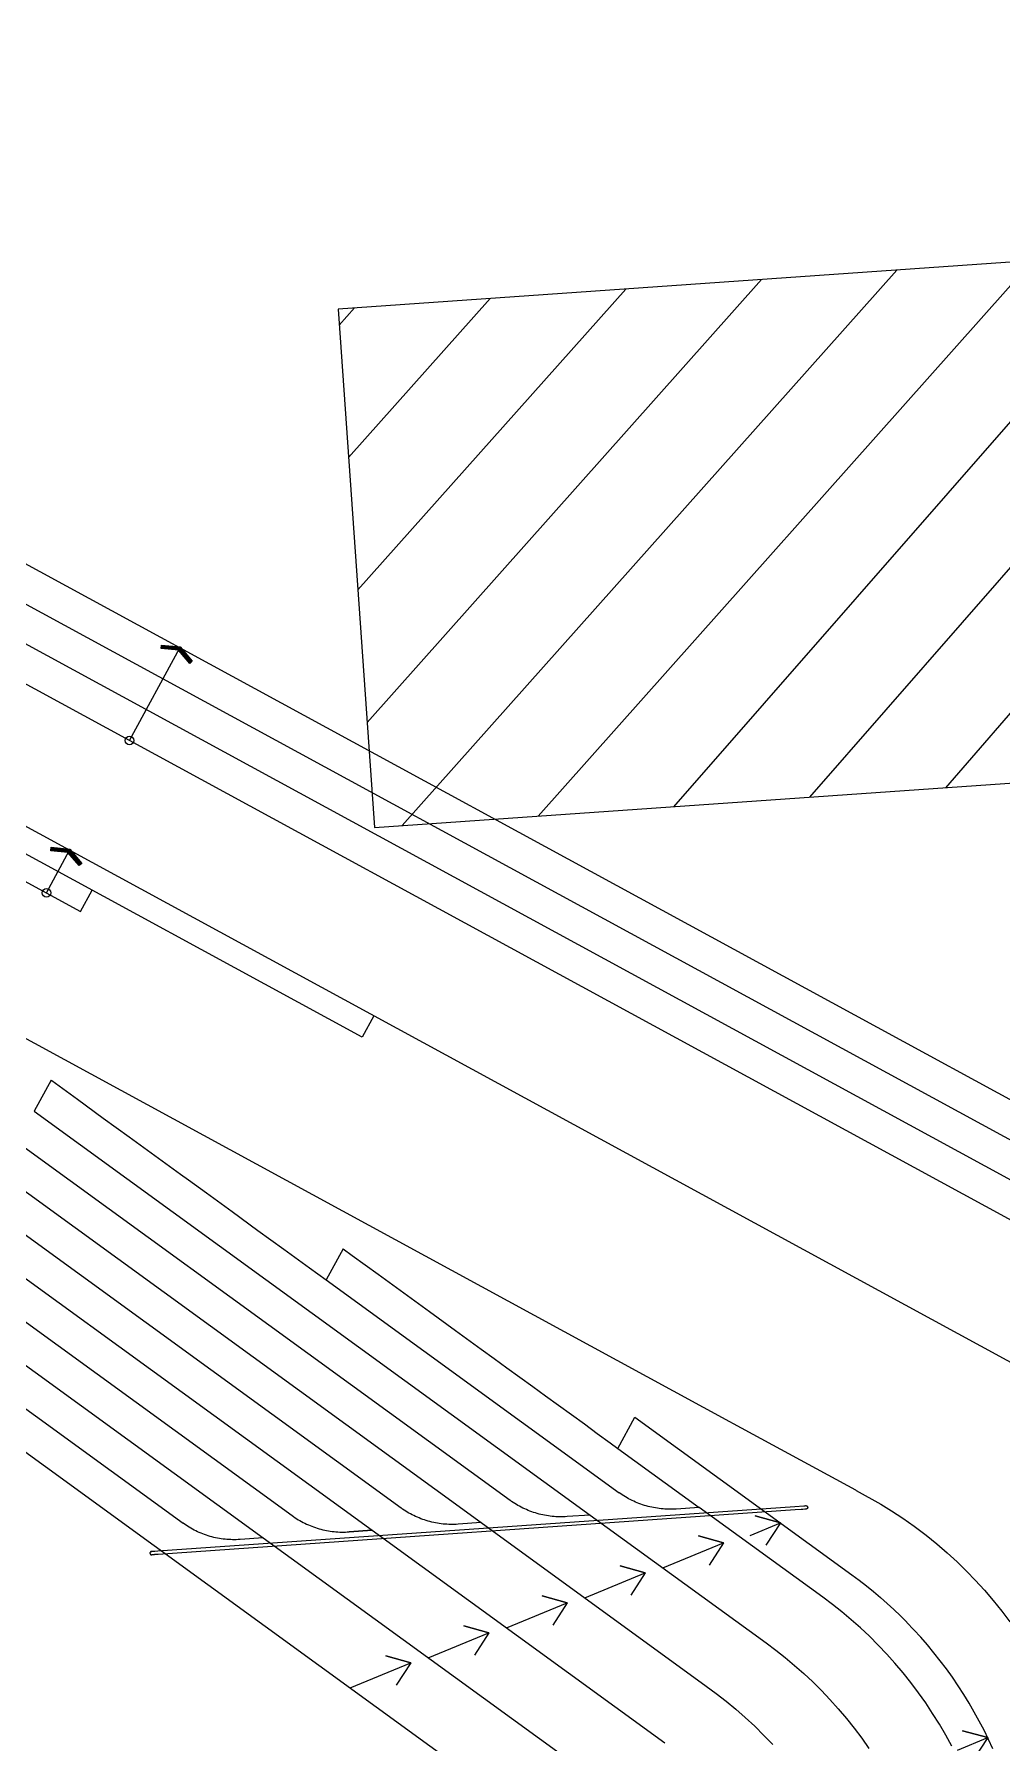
# Model space of a CAD drawing. Header units: millimetres. Extents: x 306 to 836129804, y -168137 to 818603917.
# Drawn here: x 834599305 to 834610471, y 817963741 to 817983465 of the extents above; entities that cross this region are included whole.
import ezdxf

# ---------------------------------------------------------------- set-up
doc = ezdxf.new("R2010")
doc.units = ezdxf.units.MM
doc.header["$LTSCALE"] = 3
doc.linetypes.add('ACAD_ISO03W100', pattern=[30, 12, -18])
doc.layers.add('05SYMB', color=251, linetype='Continuous', lineweight=5)
doc.layers.add('Eva-New', color=1, linetype='ACAD_ISO03W100', lineweight=18)
doc.layers.add('_base', color=251, linetype='Continuous')

# ---------------------------------------------------------------- blocks, each defined once
blk = doc.blocks.new('*U2909')
at = {"layer": '05SYMB', "linetype": 'ByBlock', "lineweight": -2, "transparency": 16777216}
blk.add_lwpolyline([(-0.9004601104014333, -0.5909074289394552), (-1.010188865249677, -0.4236961842235149), (-0.176613252734619, 0.1233197427766416), (0.04975810322445206, 1.094314457166452), (0.2445349565393454, 1.048905455715767), (8.881784197001252e-16, 0)], close=True, dxfattribs=at)
for points in [[(0.2445349565393454, 1.048905455715767), (0.04975810322445206, 1.094314457166452), (8.881784197001252e-16, 0), (-0.176613252734619, 0.1233197427766416)], [(8.881784197001252e-16, 0), (-0.176613252734619, 0.1233197427766416), (-0.9004601104014333, -0.5909074289394552), (-1.010188865249677, -0.4236961842235149)]]:
    blk.add_solid(points, dxfattribs=at)
blk = doc.blocks.new('3A35X-MAGP-P-LD-00-0')
at = {"layer": '_base'}
for p, q in [((834600404.3690319, 817975312.5025668), (834600985.7392657, 817976380.6313375)), ((834599446.1026022, 817973551.9139233), (834599714.0108476, 817974044.1319672))]:
    blk.add_line(p, q, dxfattribs=at)
for points in [[(834594837.8303511, 817974249.3501698), (834607329.9689547, 817967450.0323187), (834607370.0038319, 817967428.241543), (834608781.6868669, 817966659.9245648), (834608791.5300528, 817966654.5705802), (834609075.5835372, 817966495.3861935), (834609199.2505465, 817966419.7774049), (834609329.2017608, 817966334.2595519), (834609457.6709826, 817966243.6260308), (834609599.3179564, 817966136.6057835), (834609721.6515766, 817966037.7086706), (834609840.565276, 817965935.224913), (834609956.1839613, 817965829.0298836), (834610068.490919, 817965719.1498469), (834610163.9215698, 817965620.1154563), (834610269.5761511, 817965503.8043609), (834610371.5336859, 817965384.2213004), (834610469.6784432, 817965261.5025821), (834610563.8965364, 817965135.785886)], [(834596058.0033535, 817979062.7420899), (834612642.9438765, 817970035.7492763)], [(834595864.2133495, 817978706.6993022), (834611588.092091, 817970148.372749)], [(834603224.5126671, 817972133.4057847), (834603090.6551312, 817971887.4745744), (834594187.0149418, 817976733.6245852)], [(834595670.4233456, 817978350.6565144), (834611144.2574111, 817969928.4255505)], [(834595476.6333416, 817977994.6137267), (834610846.9071833, 817969628.7486248)], [(834593479.8470116, 817976798.8403229), (834593484.8835914, 817976795.9093161), (834593711.9559938, 817976671.9206507), (834593721.8512369, 817976666.6080148), (834593812.3557347, 817976618.0543579), (834593822.5680692, 817976612.569004), (834594137.9507314, 817976441.3695776), (834594158.0183258, 817976430.4059609), (834594237.9856539, 817976386.709528), (834594257.90405, 817976375.8291836), (834594417.0489289, 817976289.0615401), (834594436.9906754, 817976278.206388), (834594636.9200816, 817976169.4718064), (834594677.0345101, 817976147.6582836), (834594837.4108452, 817976060.4060607), (834594877.485574, 817976038.5952824), (834595277.8613806, 817975820.6369816), (834595598.1719984, 817975646.2953639), (834599839.0678283, 817973338.0277697)], [(834610835.679323, 817967990.7253978), (834594668.2579044, 817976790.4778616)], [(834592624.0358728, 817973881.8616261), (834596665.1658093, 817970945.6912715), (834603204.4188062, 817966194.4555794)], [(834592385.7618775, 817973553.9187416), (834596426.8918139, 817970617.748387), (834602280.869114, 817966364.4145731)], [(834597379.9877951, 817971929.5199251), (834604797.2220342, 817966540.367973)], [(834597141.7137977, 817971601.5770377), (834604462.5952116, 817966282.4322755)], [(834596903.4398046, 817971273.6341561), (834603539.0455402, 817966452.3912977)], [(834599500.6349286, 817971390.8499022), (834599305.2352394, 817971031.7557653)], [(834599500.6313703, 817971390.8518342), (834599507.3686113, 817971385.9567455)], [(834599507.3686113, 817971385.9567455), (834599804.9054146, 817971169.7726086)], [(834599804.9054146, 817971169.7726086), (834600102.4418634, 817970953.5878204)], [(834596665.1658093, 817970945.6912715), (834603204.4188063, 817966194.4555794)], [(834599305.2352394, 817971031.7557653), (834605720.7717263, 817966370.4089792)], [(834600102.4418634, 817970953.5878204), (834600399.9798844, 817970737.4059209)], [(834600399.9798844, 817970737.4059209), (834600697.5187559, 817970521.2255838)], [(834600697.5187559, 817970521.2255838), (834600995.0573082, 817970305.0446603)], [(834596188.6178187, 817970289.8055027), (834601946.2423463, 817966106.4788795)], [(834600995.0573082, 817970305.0446603), (834601087.0857942, 817970238.1795411), (834601292.5950619, 817970088.8622696)], [(834601292.5950619, 817970088.8622696), (834601590.1327139, 817969872.6796921)], [(834595950.3438234, 817969961.8626181), (834601022.6926544, 817966276.4378731)], [(834601590.1327139, 817969872.6796921), (834601887.6705056, 817969656.4973713)], [(834595712.0698282, 817969633.9197336), (834600688.0658864, 817966018.5021796)], [(834601887.6705056, 817969656.4973713), (834602185.2084556, 817969440.3153414)], [(834602185.2084556, 817969440.3153414), (834602482.7464862, 817969224.1334594)], [(834602868.9380684, 817969444.6024193), (834602673.5383761, 817969085.5082769)], [(834602868.9318546, 817969444.6057482), (834602975.7196321, 817969367.0168641)], [(834602975.7196321, 817969367.0168641), (834603273.2574834, 817969150.8346527)], [(834602482.7464862, 817969224.1334594), (834602673.5464896, 817969085.5042468)], [(834603273.2574834, 817969150.8346527), (834603570.7953572, 817968934.6524826)], [(834602673.5383761, 817969085.5082769), (834606055.3984897, 817966628.3446666)], [(834603570.7953572, 817968934.6524826), (834603868.3331923, 817968718.4702419)], [(834603868.3331923, 817968718.4702419), (834604165.8709397, 817968502.2878397)], [(834604165.8709397, 817968502.2878397), (834604463.4086001, 817968286.1052777)], [(834604463.4086001, 817968286.1052777), (834604612.1778451, 817968178.0136168)], [(834604612.1778451, 817968178.0136168), (834604760.9470288, 817968069.921983)], [(834604760.9470288, 817968069.921983), (834604909.7161628, 817967961.8304129)], [(834604909.7161628, 817967961.8304129), (834605058.4852587, 817967853.7389426)], [(834605058.4852587, 817967853.7389426), (834605207.254328, 817967745.6476089)], [(834605207.254328, 817967745.6476089), (834605356.0233858, 817967637.5564542)], [(834605356.0233858, 817967637.5564542), (834605504.7924489, 817967529.4655247)], [(834605504.7924489, 817967529.4655247), (834605653.5615189, 817967421.374839)], [(834605653.5615189, 817967421.374839), (834605802.3305901, 817967313.2844015)], [(834606041.8556415, 817967139.2542933), (834606237.2285658, 817967498.3615544)], [(834606237.2411994, 817967498.3549205), (834608740.7071332, 817965679.4075861)], [(834605802.3305901, 817967313.2844015), (834605951.0996495, 817967205.1942033)], [(834605951.0996495, 817967205.1942033), (834606041.8556415, 817967139.2542933)], [(834606041.8415173, 817967139.2607967), (834606978.9481863, 817966458.3856791)], [(834605454.7763525, 817966351.8095253), (834605433.397873, 817966350.5445366), (834605411.9211473, 817966349.7356012), (834605390.3604938, 817966349.3880186), (834605368.730543, 817966349.5064983), (834605347.0462073, 817966350.0951395), (834605325.3226486, 817966351.1574111), (834605303.5752462, 817966352.6961349), (834605281.8195623, 817966354.7134719), (834605260.0713062, 817966357.2109076), (834605238.346298, 817966360.1892425), (834605216.6604311, 817966363.6485833), (834605195.0296353, 817966367.588339), (834605173.4698361, 817966372.0072145), (834605151.9969189, 817966376.9032135), (834605130.6266878, 817966382.273637), (834605109.3748283, 817966388.1150904), (834605088.2568687, 817966394.4234886), (834605067.288142, 817966401.1940669), (834605046.4837493, 817966408.4213918), (834605025.8585234, 817966416.0993766), (834605005.4269933, 817966424.2212967), (834604985.203351, 817966432.77981), (834604965.2014186, 817966441.7669766), (834604945.4346176, 817966451.174283), (834604925.9159404, 817966460.9926671), (834604906.6579213, 817966471.212544), (834604887.6726124, 817966481.8238338), (834604868.971561, 817966492.8159943), (834604850.5657862, 817966504.1780479), (834604832.4657621, 817966515.8986162), (834604814.6814001, 817966527.9659519), (834604797.2220342, 817966540.367973)], [(834606712.9528124, 817966439.7862251), (834606691.5743327, 817966438.5212363), (834606670.0976069, 817966437.7123009), (834606648.5369532, 817966437.3647182), (834606626.9070026, 817966437.4831979), (834606605.2226667, 817966438.071839), (834606583.499108, 817966439.1341103), (834606561.7517055, 817966440.6728343), (834606539.9960216, 817966442.6901712), (834606518.2477653, 817966445.1876067), (834606496.522757, 817966448.1659415), (834606474.8368902, 817966451.6252823), (834606453.2060941, 817966455.5650376), (834606431.6462952, 817966459.9839133), (834606410.1733779, 817966464.879912), (834606388.8031465, 817966470.2503352), (834606367.5512868, 817966476.0917884), (834606346.433327, 817966482.4001865), (834606325.4646004, 817966489.1707647), (834606304.6602076, 817966496.3980894), (834606284.0349814, 817966504.0760738), (834606263.6034513, 817966512.1979936), (834606243.3798089, 817966520.7565066), (834606223.3778762, 817966529.7436728), (834606203.6110753, 817966539.1509793), (834606184.0923978, 817966548.9693631), (834606164.8343782, 817966559.1892393), (834606145.8490694, 817966569.8005291), (834606127.1480174, 817966580.7926891), (834606108.7422425, 817966592.1547424), (834606090.6422181, 817966603.8753104), (834606072.8578556, 817966615.9426458), (834606055.3984897, 817966628.3446666)], [(834600733.7959688, 817965956.0847899), (834608084.0836722, 817966470.0461265)], [(834608086.8739841, 817966430.1435684), (834600736.5862788, 817965916.1822311)], [(834602280.869114, 817966364.4145731), (834602298.3284798, 817966352.012552), (834602316.112842, 817966339.9452162), (834602334.2128661, 817966328.2246479), (834602352.6186408, 817966316.8625941), (834602371.3196924, 817966305.8704339), (834602390.3050011, 817966295.2591436), (834602409.5630203, 817966285.0392671), (834602429.0816975, 817966275.220883), (834602448.8484982, 817966265.8135763), (834602468.8504306, 817966256.8264098), (834602489.074073, 817966248.2678967), (834602509.5056031, 817966240.1459765), (834602530.1308293, 817966232.467992), (834602550.9352219, 817966225.240667), (834602571.9039483, 817966218.4700886), (834602593.0219082, 817966212.1616904), (834602614.2737676, 817966206.3202372), (834602635.6439989, 817966200.9498136), (834602657.1169161, 817966196.0538148), (834602678.6767149, 817966191.634939), (834602700.3075109, 817966187.6951834), (834602721.9933776, 817966184.2358423), (834602743.7183858, 817966181.2575074), (834602765.466642, 817966178.7600719), (834602787.2223259, 817966176.742735), (834602808.9697284, 817966175.2040108), (834602830.6932871, 817966174.1417396), (834602852.3776228, 817966173.5530984), (834602874.0075736, 817966173.4346187), (834602895.568227, 817966173.7822013), (834602917.0449529, 817966174.5911367), (834602938.4234324, 817966175.8561254)], [(834604196.5998378, 817966263.8328215), (834604175.221359, 817966262.5678338), (834604153.7446338, 817966261.7588992), (834604132.1839807, 817966261.4113173), (834604110.5540308, 817966261.5297979), (834604088.8696955, 817966262.1184399), (834604067.1461375, 817966263.180712), (834604045.3987359, 817966264.719437), (834604023.6430526, 817966266.7367748), (834604001.8947971, 817966269.2342114), (834603980.1697896, 817966272.2125472), (834603958.4839234, 817966275.6718892), (834603936.8531281, 817966279.6116457), (834603915.2933298, 817966284.0305225), (834603893.8204132, 817966288.9265224), (834603872.4501826, 817966294.2969466), (834603851.1983238, 817966300.1384009), (834603830.0803647, 817966306.4467999), (834603809.1116389, 817966313.2173793), (834603788.3072469, 817966320.4447051), (834603767.6820215, 817966328.1226906), (834603747.250492, 817966336.2446116), (834603727.0268505, 817966344.8031257), (834603707.0249186, 817966353.7902932), (834603687.2581186, 817966363.1976008), (834603667.739442, 817966373.0159858), (834603648.4814235, 817966383.2358633), (834603629.4961154, 817966393.8471544), (834603610.7950646, 817966404.8393155), (834603592.3892903, 817966416.2013699), (834603574.289267, 817966427.9219391), (834603556.5049053, 817966439.9892758), (834603539.0455402, 817966452.3912977)], [(834605720.7717263, 817966370.4089792), (834605454.7763525, 817966351.8095253)], [(834605720.7717263, 817966370.4089792), (834607751.0753342, 817964895.2479826)], [(834606978.9481863, 817966458.3856791), (834606712.9528124, 817966439.7862251)], [(834608405.4443341, 817965421.9340515), (834606978.9481863, 817966458.3856791)], [(834607565.3422375, 817966135.3174536), (834607915.336734, 817966279.0983057), (834607626.3943102, 817966359.6494123), (834607915.336734, 817966279.0983057), (834607749.4074352, 817966022.3017212)], [(834608084.0836722, 817966470.0461265), (834608186.5752052, 817966477.2127422), (834608193.3680772, 817966477.6877266), (834608199.0795848, 817966478.0870979), (834608203.5833939, 817966478.4020225), (834608208.7078068, 817966478.7603416), (834608209.1739293, 817966478.7929348), (834608209.329799, 817966478.8038337)], [(834608212.1183469, 817966438.9011524), (834608212.1153108, 817966438.90094), (834608212.1023476, 817966438.9000336), (834608212.0807378, 817966438.8985221), (834608211.9640758, 817966438.890365), (834608211.4979529, 817966438.8577718), (834608209.5914098, 817966438.7244589), (834608206.3735404, 817966438.4994526), (834608201.8697313, 817966438.1845281), (834608196.1582236, 817966437.785157), (834608173.2262533, 817966436.1816626), (834608164.0368124, 817966435.5391), (834608154.002258, 817966434.837444), (834608086.8739841, 817966430.1435684)], [(834608209.329799, 817966478.8038337), (834608209.7729809, 817966478.8298765), (834608210.2206198, 817966478.8461765), (834608210.6724416, 817966478.8524585), (834608211.1281544, 817966478.8484534), (834608211.587449, 817966478.8339022), (834608212.0499998, 817966478.8085573), (834608212.5154649, 817966478.7721802), (834608212.9834845, 817966478.7245467), (834608213.4536854, 817966478.6654465), (834608213.9256771, 817966478.5946834), (834608214.399056, 817966478.5120788), (834608214.8734038, 817966478.4174696), (834608215.3482903, 817966478.3107125), (834608215.8232719, 817966478.191684), (834608216.2978959, 817966478.0602803), (834608216.7716975, 817966477.9164186), (834608217.2442052, 817966477.7600396), (834608217.7149396, 817966477.5911076), (834608218.1834155, 817966477.4096084), (834608218.6491425, 817966477.2155547), (834608219.1116285, 817966477.0089822), (834608219.5703787, 817966476.7899534), (834608220.0249001, 817966476.5585554), (834608220.4746993, 817966476.3149016), (834608220.9192894, 817966476.0591311), (834608221.3581859, 817966475.7914093), (834608221.7909125, 817966475.5119255), (834608222.2170019, 817966475.2208958), (834608222.6359962, 817966474.9185592), (834608223.0474494, 817966474.6051806), (834608223.4509284, 817966474.2810467), (834608223.8460166, 817966473.9464679), (834608224.2323118, 817966473.6017747), (834608224.609431, 817966473.2473179), (834608224.9770092, 817966472.8834695), (834608225.3347017, 817966472.5106164), (834608225.6821853, 817966472.129164), (834608226.019158, 817966471.739532), (834608226.3453422, 817966471.3421544), (834608226.6604828, 817966470.9374752), (834608226.9643499, 817966470.5259519), (834608227.2567363, 817966470.1080474), (834608227.5374638, 817966469.6842334), (834608227.8063748, 817966469.2549878), (834608228.0633409, 817966468.8207903), (834608228.3082557, 817966468.3821243), (834608228.5410409, 817966467.939473), (834608228.7616411, 817966467.4933189), (834608228.9700258, 817966467.0441419), (834608229.1661882, 817966466.5924178), (834608229.3501458, 817966466.1386169), (834608229.5219381, 817966465.6832033), (834608229.6816257, 817966465.2266327), (834608229.8292911, 817966464.7693514), (834608229.9650364, 817966464.311796), (834608230.0889832, 817966463.8543919), (834608230.2012717, 817966463.3975517), (834608230.3020575, 817966462.9416755), (834608230.3915132, 817966462.48715), (834608230.4698268, 817966462.0343473), (834608230.5371987, 817966461.5836244), (834608230.5938419, 817966461.1353229), (834608230.639983, 817966460.6897702), (834608230.6758558, 817966460.2472758)], [(834608230.6758558, 817966460.2472758), (834608230.7018986, 817966459.8040941), (834608230.7181988, 817966459.3564546), (834608230.7244803, 817966458.9046329), (834608230.7204753, 817966458.44892), (834608230.7059246, 817966457.9896253), (834608230.6805798, 817966457.5270743), (834608230.6442026, 817966457.0616096), (834608230.5965692, 817966456.59359), (834608230.5374688, 817966456.1233895), (834608230.4667056, 817966455.6513976), (834608230.384101, 817966455.1780188), (834608230.2894913, 817966454.7036707), (834608230.1827344, 817966454.2287842), (834608230.0637058, 817966453.7538027), (834608229.9323024, 817966453.279179), (834608229.7884411, 817966452.8053772), (834608229.6320621, 817966452.3328694), (834608229.46313, 817966451.8621348), (834608229.2816309, 817966451.3936597), (834608229.0875771, 817966450.9279324), (834608228.8810045, 817966450.4654465), (834608228.6619753, 817966450.006696), (834608228.4305776, 817966449.552175), (834608228.1869235, 817966449.1023749), (834608227.9311532, 817966448.6577857), (834608227.6634312, 817966448.218889), (834608227.3839475, 817966447.7861619), (834608227.0929176, 817966447.3600729), (834608226.7905813, 817966446.941079), (834608226.4772027, 817966446.5296259), (834608226.153069, 817966446.1261461), (834608225.8184903, 817966445.7310582), (834608225.4737965, 817966445.3447627), (834608225.1193405, 817966444.9676436), (834608224.7554914, 817966444.6000657), (834608224.3826382, 817966444.2423731), (834608224.0011861, 817966443.8948898), (834608223.6115541, 817966443.5579164), (834608223.2141765, 817966443.2317325), (834608222.8094972, 817966442.9165919), (834608222.3979739, 817966442.6127254), (834608221.9800694, 817966442.3203377), (834608221.5562556, 817966442.0396111), (834608221.1270096, 817966441.7706997), (834608220.6928123, 817966441.5137343), (834608220.2541466, 817966441.2688191), (834608219.8114948, 817966441.036034), (834608219.365341, 817966440.8154336), (834608218.9161639, 817966440.607049), (834608218.4644395, 817966440.4108863), (834608218.010639, 817966440.2269284), (834608217.5552251, 817966440.0551367), (834608217.0986549, 817966439.895449), (834608216.6413736, 817966439.747784), (834608216.1838177, 817966439.6120381), (834608215.7264138, 817966439.4880912), (834608215.2695735, 817966439.3758028), (834608214.8136977, 817966439.275017), (834608214.3591721, 817966439.1855612), (834608213.9063691, 817966439.107248), (834608213.4556466, 817966439.0398762), (834608213.0073454, 817966438.9832325), (834608212.5617923, 817966438.9370918), (834608212.1192976, 817966438.9012188)], [(834601680.2469727, 817966087.8794255), (834601658.8684932, 817966086.6144369), (834601637.3917673, 817966085.8055015), (834601615.8311135, 817966085.4579185), (834601594.201163, 817966085.5763986), (834601572.5168272, 817966086.1650397), (834601550.7932684, 817966087.2273109), (834601529.045866, 817966088.766035), (834601507.2901824, 817966090.7833722), (834601485.5419261, 817966093.2808077), (834601463.8169181, 817966096.2591426), (834601442.1310514, 817966099.7184837), (834601420.5002555, 817966103.6582395), (834601398.9404564, 817966108.0771149), (834601377.4675391, 817966112.9731137), (834601356.0973079, 817966118.3435372), (834601334.8454485, 817966124.1849906), (834601313.7274888, 817966130.4933888), (834601292.7587621, 817966137.263967), (834601271.9543694, 817966144.4912921), (834601251.3291436, 817966152.169277), (834601230.8976134, 817966160.291197), (834601210.673971, 817966168.8497101), (834601190.6720386, 817966177.8368765), (834601170.9052379, 817966187.2441833), (834601151.3865604, 817966197.0625672), (834601132.1285414, 817966207.2824438), (834601113.1432326, 817966217.893734), (834601094.4421811, 817966228.8858944), (834601076.0364062, 817966240.2479477), (834601057.9363823, 817966251.9685161), (834601040.1520201, 817966264.035852), (834601022.6926544, 817966276.4378731)], [(834602938.4234324, 817966175.8561254), (834603204.4188062, 817966194.4555794)], [(834603204.4188062, 817966194.4555794), (834602938.4234324, 817966175.8561254)], [(834603204.4188063, 817966194.4555794), (834606581.444873, 817963740.8042543)], [(834604462.5952109, 817966282.4322754), (834604196.5998378, 817966263.8328215)], [(834604462.5952116, 817966282.4322755), (834607057.9944097, 817964396.6888424)], [(834600659.5285972, 817965950.8917245), (834600659.0861042, 817965950.8558371), (834600658.6405523, 817965950.809682), (834600658.1922535, 817965950.7530237), (834600657.7415324, 817965950.6856374), (834600657.288732, 817965950.6073091), (834600656.8342096, 817965950.5178384), (834600656.378337, 817965950.4170375), (834600655.9215004, 817965950.304735), (834600655.4641005, 817965950.1807727), (834600655.0065498, 817965950.0450125), (834600654.5492734, 817965949.8973325), (834600654.0927074, 817965949.7376302), (834600653.6372992, 817965949.5658233), (834600653.1835045, 817965949.3818508), (834600652.731787, 817965949.1856732), (834600652.2826169, 817965948.9772743), (834600651.8364695, 817965948.7566594), (834600651.3938258, 817965948.5238605), (834600650.955168, 817965948.278931), (834600650.5209787, 817965948.0219512), (834600650.0917416, 817965947.7530258), (834600649.6679372, 817965947.472285), (834600649.2500421, 817965947.1798848), (834600648.8385279, 817965946.8760042), (834600648.4338595, 817965946.5608503), (834600648.0364925, 817965946.2346534), (834600647.6468713, 817965945.8976679), (834600647.2654303, 817965945.5501723), (834600646.8925892, 817965945.1924679), (834600646.5287519, 817965944.8248776), (834600646.1743077, 817965944.4477469), (834600645.8296268, 817965944.0614406), (834600645.4950606, 817965943.6663414), (834600645.17094, 817965943.2628518), (834600644.857575, 817965942.8513885), (834600644.5552524, 817965942.4323845), (834600644.264236, 817965942.006286), (834600643.9847662, 817965941.5735497), (834600643.7170581, 817965941.1346444), (834600643.4613023, 817965940.6900462), (834600643.217664, 817965940.2402393), (834600642.9862803, 817965939.7857105), (834600642.7672666, 817965939.326953), (834600642.5607089, 817965938.8644606), (834600642.36667, 817965938.3987269), (834600642.1851864, 817965937.9302455), (834600642.016269, 817965937.4595056), (834600641.8599061, 817965936.986993), (834600641.7160599, 817965936.5131866), (834600641.5846711, 817965936.0385585), (834600641.4656577, 817965935.5635728), (834600641.3589168, 817965935.0886828), (834600641.2643229, 817965934.614332), (834600641.181733, 817965934.1409504), (834600641.1109852, 817965933.6689562), (834600641.0519001, 817965933.1987536), (834600641.0042818, 817965932.7307322), (834600640.9679201, 817965932.2652662), (834600640.9425898, 817965931.8027146), (834600640.928054, 817965931.343419), (834600640.924064, 817965930.8877063), (834600640.9303602, 817965930.4358848), (834600640.9466754, 817965929.9882463), (834600640.9727321, 817965929.5450654)], [(834600659.5285972, 817965950.8917245), (834600659.5312604, 817965950.8919107), (834600659.5372005, 817965950.8923258), (834600659.547524, 817965950.8930477), (834600659.6032909, 817965950.896947), (834600659.8262663, 817965950.9125386), (834600660.7445859, 817965950.9767509), (834600662.3162632, 817965951.0866488), (834600664.5626675, 817965951.2437261), (834600667.4922642, 817965951.448575), (834600671.0990871, 817965951.7007778), (834600675.362626, 817965951.9989015), (834600680.2472414, 817965952.3404524), (834600685.7031494, 817965952.7219512), (834600691.6684849, 817965953.139071), (834600698.071232, 817965953.5867759), (834600733.7959688, 817965956.0847899)], [(834600688.0658864, 817966018.5021796), (834605152.2404784, 817962774.9595813)], [(834601946.2423463, 817966106.4788795), (834601680.2469727, 817966087.8794255)], [(834601946.2423463, 817966106.4788795), (834606104.8975425, 817963084.9180057)], [(834606559.8447498, 817965760.762327), (834607259.833743, 817966048.324031), (834606970.8913192, 817966128.8751376), (834607259.833743, 817966048.324031), (834607093.9044441, 817965791.5274465)], [(834600640.9727321, 817965929.5450654), (834600641.0086195, 817965929.102572), (834600641.0547743, 817965928.6570204), (834600641.1114328, 817965928.2087212), (834600641.1788188, 817965927.7580003), (834600641.2571471, 817965927.3052002), (834600641.3466178, 817965926.8506774), (834600641.4474185, 817965926.3948047), (834600641.5597217, 817965925.9379684), (834600641.6836836, 817965925.4805684), (834600641.819444, 817965925.0230173), (834600641.9671243, 817965924.5657411), (834600642.1268265, 817965924.1091757), (834600642.2986333, 817965923.6537673), (834600642.4826053, 817965923.1999723), (834600642.6787833, 817965922.7482548), (834600642.8871825, 817965922.2990845), (834600643.1077968, 817965921.8529373), (834600643.3405964, 817965921.4102937), (834600643.5855258, 817965920.9716359), (834600643.8425055, 817965920.5374465), (834600644.111431, 817965920.1082098), (834600644.3921713, 817965919.6844052), (834600644.6845721, 817965919.2665105), (834600644.988452, 817965918.8549957), (834600645.3036058, 817965918.4503278), (834600645.6298031, 817965918.05296), (834600645.9667888, 817965917.6633394), (834600646.3142844, 817965917.2818985), (834600646.6719887, 817965916.9090568), (834600647.0395789, 817965916.5452198), (834600647.4167097, 817965916.1907759), (834600647.803016, 817965915.846095), (834600648.1981149, 817965915.5115288), (834600648.6016047, 817965915.1874083), (834600649.0130684, 817965914.8740431), (834600649.4320722, 817965914.5717202), (834600649.8581709, 817965914.2807038), (834600650.2909064, 817965914.0012344), (834600650.7298117, 817965913.7335261), (834600651.17441, 817965913.4777704), (834600651.6242179, 817965913.2341317), (834600652.0787463, 817965913.002748), (834600652.5375038, 817965912.7837344), (834600652.9999961, 817965912.5771769), (834600653.4657298, 817965912.3831382), (834600653.9342111, 817965912.2016544), (834600654.404951, 817965912.0327373), (834600654.8774639, 817965911.8763738), (834600655.3512706, 817965911.7325277), (834600655.825898, 817965911.6011388), (834600656.3008841, 817965911.4821258), (834600656.7757736, 817965911.3753846), (834600657.2501249, 817965911.2807909), (834600657.7235063, 817965911.1982012), (834600658.1955004, 817965911.1274532), (834600658.6657032, 817965911.0683681), (834600659.1337242, 817965911.02075), (834600659.5991902, 817965910.9843879), (834600660.0617418, 817965910.9590578), (834600660.5210373, 817965910.944522), (834600660.9767501, 817965910.9405316), (834600661.4285716, 817965910.9468282), (834600661.8762105, 817965910.9631431), (834600662.3193911, 817965910.9892)], [(834600736.5862788, 817965916.1822311), (834600714.6591426, 817965914.649), (834600707.6227111, 817965914.1569852), (834600700.8613764, 817965913.684206), (834600694.4586295, 817965913.2365006), (834600688.4932933, 817965912.8193812), (834600683.0373853, 817965912.4378827), (834600678.1527699, 817965912.0963314), (834600673.8892307, 817965911.798208), (834600670.2824078, 817965911.5460045), (834600667.352811, 817965911.3411559), (834600665.1064056, 817965911.1840787), (834600663.5347275, 817965911.0741807), (834600662.616405, 817965911.0099682), (834600662.3934233, 817965910.9943762), (834600662.3376435, 817965910.9904758), (834600662.3273078, 817965910.9897536), (834600662.3214446, 817965910.9893435), (834600662.3193911, 817965910.9892)], [(834605657.3769506, 817965414.3377565), (834606357.3659437, 817965701.8994606), (834606068.4235197, 817965782.4505671), (834606357.3659437, 817965701.8994606), (834606191.4366448, 817965445.1028761)], [(834608740.7071332, 817965679.4075861), (834608824.9015936, 817965616.8747026), (834608907.7395097, 817965552.610635), (834608989.1946796, 817965486.6379362), (834609069.2409014, 817965418.9791589), (834609147.8519727, 817965349.6568558), (834609225.0016918, 817965278.6935796), (834609300.6638565, 817965206.1118828), (834609374.8122648, 817965131.9343185)], [(834604754.9092414, 817965067.9132206), (834605454.8982345, 817965355.4749248), (834605165.9558107, 817965436.0260314), (834605454.8982345, 817965355.4749248), (834605288.9689356, 817965098.6783403)], [(834609893.1405016, 817963701.626932), (834609823.3996629, 817963829.8444121), (834609749.978151, 817963955.918384), (834609672.9766994, 817964079.6920756), (834609592.5048219, 817964201.0151093), (834609508.6803025, 817964319.7441055), (834609421.6286348, 817964435.743237), (834609331.4824204, 817964548.8847303), (834609238.3807297, 817964659.0493102), (834609142.4684299, 817964766.1265829), (834609043.8954909, 817964870.0153581), (834608942.8162718, 817964970.6239071), (834608839.388796, 817965067.8701556), (834608733.7740234, 817965161.6818138), (834608626.1351213, 817965251.9964416), (834608516.6367455, 817965338.761451), (834608405.4443341, 817965421.9340515)], [(834603852.4414872, 817964721.4886675), (834604552.4304801, 817965009.0503715), (834604263.4880564, 817965089.6014782), (834604552.4304801, 817965009.0503715), (834604386.5011812, 817964752.253787)], [(834610367.8789375, 817963671.5444603), (834610318.1708028, 817963779.4953662), (834610265.8857995, 817963886.2842828), (834610211.0657519, 817963991.819438), (834610153.7568178, 817964096.0111183), (834610094.0093584, 817964198.7719228), (834610031.8777918, 817964300.0170077), (834609967.4204273, 817964399.6643177), (834609900.6992878, 817964497.6348077), (834609831.7799133, 817964593.8526477), (834609760.7311544, 817964688.2454147), (834609687.624952, 817964780.7442672), (834609612.5361067, 817964871.2841039), (834609535.5420384, 817964959.8037033), (834609456.7225407, 817965046.2458475), (834609376.1595256, 817965130.5574243)], [(834607751.0753342, 817964895.2479826), (834607862.267768, 817964812.0753541), (834607971.7661675, 817964725.3103156), (834608079.4050941, 817964634.9956577), (834608185.0198921, 817964541.1839678), (834608288.4473939, 817964443.9376866), (834608389.5266403, 817964343.3291042), (834608488.0996072, 817964239.4402944), (834608584.0119357, 817964132.362986), (834608677.1136559, 817964022.1983694), (834608767.2599006, 817963909.0568384), (834608854.3115994, 817963793.0576687), (834608938.1361507, 817963674.3286331)], [(834602949.9737327, 817964375.0641143), (834603649.9627258, 817964662.6258184), (834603361.020302, 817964743.1769251), (834603649.9627258, 817964662.6258184), (834603484.0334269, 817964405.8292339)], [(834607057.9944098, 817964396.6888425), (834607174.0445286, 817964311.2684749), (834607288.3570156, 817964221.9781651), (834607400.7470505, 817964128.8663745), (834607511.0306058, 817964031.9929931), (834607619.025297, 817963931.4293952), (834607724.551253, 817963827.2584223), (834607827.4319922, 817963719.5742838)], [(834609957.9438452, 817963656.613689), (834610307.9383417, 817963800.394541), (834610018.9959178, 817963880.9456476), (834610307.9383417, 817963800.394541), (834610142.0090429, 817963543.5979565)]]:
    blk.add_lwpolyline(points, dxfattribs=at)
at = {"layer": '_base', "elevation": 9950.000010633763}
blk.add_lwpolyline([(834599839.2611561, 817973338.3829633), (834599973.1187092, 817973584.3141637)], dxfattribs=at)
at = {"layer": '_base'}
for centre in [(834600404.4329319, 817975312.4561393), (834599446.1711005, 817973551.8766406)]:
    blk.add_circle(centre, 49.99999999999984, dxfattribs=at)
at = {"layer": '_base', "xscale": 200.0000000000001, "yscale": 200.0000000000001, "zscale": 200.0000000000001, "rotation": 97.24209150743046}
for p in [(834600989.7619948, 817976391.5114865), (834599715.2856325, 817974056.5077907)]:
    blk.add_blockref('*U2909', p, dxfattribs=at)

msp = doc.modelspace()

# ---------------------------------------------------------------- hatches: boundary and pattern name
at = {"layer": 'Eva-New', "linetype": 'Continuous', "ltscale": 0.01}
h = msp.add_hatch(dxfattribs=at)
h.set_pattern_fill('ANSI31', color=8, scale=350, angle=4)
h.set_pattern_definition([(49, (0, 0), (-838.6710210225554, 729.0455959657013), [])])
edge = h.paths.add_edge_path()
edge.add_arc((834611513.5385946, 818068145.3264505), 14099.99999968531, 55.19002574308559, 154.5596091027724)
edge.add_line((834598780.7776825, 818074202.2893481), (834595240.3911003, 818066761.4558462))
edge.add_arc((834589822.417787, 818069339.3552195), 6000.000000233124, 273.9989064334658, 334.5546563119141, ccw=False)
edge.add_line((834590240.8423903, 818063353.9629304), (834585554.5350056, 818063026.3542768))
edge.add_arc((834584989.6617913, 818071106.6338656), 8099.999998867221, 264.220048196886, 273.9989064322582, ccw=False)
edge.add_line((834584173.925572, 818063047.8142), (834580415.7397891, 818063428.2282544))
edge.add_arc((834579106.5335116, 818050494.3201492), 12999.99999816069, 84.2200481985661, 93.99077919798958)
edge.add_line((834578201.7864021, 818063462.7985727), (834574221.9197499, 818063185.1428037))
edge.add_arc((834573731.4752913, 818070170.6889209), 7002.741628984699, 184.518270925359, 274.0160585979712, ccw=False)
edge.add_arc((834553791.0620614, 818068592.8452796), 13000.0000005708, 4.527501078735133, 25.16518805878682)
edge.add_line((834565557.174624, 818074120.828201), (834563375.7160238, 818078763.9842684))
edge.add_arc((834569692.9588658, 818081779.3520507), 6999.999999030279, 186.261998653722, 205.5162346975632, ccw=False)
edge.add_line((834562734.724241, 818081015.8267443), (834561851.4163579, 818093822.5155479))
edge.add_arc((834568795.7761757, 818094576.8707228), 6985.211880096444, 103.79340942041148, 186.1996435070692, ccw=False)
edge.add_line((834567130.3497419, 818101360.6410463), (834607738.9713905, 818104323.6446342))
edge.add_arc((834606780.3295362, 818117304.0183489), 13015.72495013958, 274.223807264846, 392.8596289379157)
edge.add_arc((834623587.3262396, 818128173.8785237), 6999.999999836902, 183.9989136523716, 212.9539425140163, ccw=False)
edge.add_line((834616604.3686309, 818127685.7156067), (834614554.4666462, 818157541.1841724))
edge.add_line((834614554.4666462, 818157541.1841724), (834608569.0701823, 818157122.7809477))
edge.add_line((834608569.0701823, 818157122.7809477), (834610618.9763948, 818127267.2902491))
edge.add_arc((834623587.3262378, 818128173.8785231), 12999.99999806346, 183.9989136508734, 212.8579348742854)
edge.add_arc((834606785.1724918, 818117301.6086594), 7012.974383020965, -85.87050168941721, 32.994913872568816, ccw=False)
edge.add_line((834607290.1835088, 818110306.8410742), (834542916.4285616, 818105772.5570611))
edge.add_line((834542916.4285616, 818105772.5570611), (834543332.168679, 818099784.931535))
edge.add_line((834543332.168679, 818099784.931535), (834548339.9487058, 818100139.6961751))
edge.add_arc((834548849.6206386, 818093135.5706489), 7022.644791367745, 1.917894415990986, 94.16192873604791, ccw=False)
edge.add_line((834555868.3314306, 818093370.5997602), (834556822.6031799, 818079614.5109141))
edge.add_arc((834565030.3921052, 818080333.9384184), 8239.258156901009, 185.0092761133849, 211.2767633085009)
edge.add_line((834557988.549832, 818076056.3418531), (834560014.6381451, 818071842.7746612))
edge.add_arc((834553704.8687762, 818068780.019501), 7013.81912084653, -83.41200971856142, 25.89188562423311, ccw=False)
edge.add_line((834554509.5567249, 818061812.5137804), (834511331.2743995, 818058806.1397856))
edge.add_arc((834510845.0625758, 818065789.233517), 6999.999999933733, 141.8798806352492, 273.9829049167347, ccw=False)
edge.add_arc((834495100.3448526, 818078140.8887452), 13011.48484009153, 321.889271565979, 363.9966433354928)
edge.add_line((834508080.187521, 818079047.7636253), (834507303.147802, 818090245.0026575))
edge.add_arc((834514286.1054543, 818090733.1649512), 6999.999999943095, 94.21783473311712, 183.9989085377374, ccw=False)
edge.add_line((834513771.2650272, 818097714.206373), (834514324.2611847, 818097754.9889383))
edge.add_line((834514324.2611847, 818097754.9889383), (834515094.2032907, 818097812.2750338))
edge.add_arc((834515888.7804214, 818090839.1162039), 7018.283043878132, 4.391191596629085, 96.50069787772958, ccw=False)
edge.add_line((834522886.4615402, 818091376.4762715), (834523318.1003574, 818085091.4654405))
edge.add_line((834523318.1003574, 818085091.4654405), (834529307.3396509, 818085510.1591995))
edge.add_line((834529307.3396509, 818085510.1591995), (834528870.5492542, 818091758.2633296))
edge.add_arc((834535853.5069062, 818092246.4256233), 6999.999999586337, 93.99890853307471, 183.9989085379415, ccw=False)
edge.add_line((834535365.3446131, 818099229.3832753), (834540639.8020831, 818099596.5330453))
edge.add_line((834540639.8020831, 818099596.5330453), (834540220.7704337, 818105616.323317))
edge.add_line((834540220.7704337, 818105616.323317), (834513376.0995728, 818103738.6078113))
edge.add_arc((834514284.2614373, 818090770.3680685), 13000.00000003277, 94.00586599802176, 183.991117880833)
edge.add_line((834501315.7883602, 818089865.5443004), (834502093.999344, 818078618.6765761))
edge.add_arc((834495110.6965383, 818078135.4768907), 7000.000000828009, -66.13857842422561, 3.9581909098961887, ccw=False)
edge.add_arc((834495110.6965395, 818078135.4768903), 6999.999999981786, 273.99870041279297, 293.8614215680351, ccw=False)
edge.add_line((834495598.8334678, 818071152.5174648), (834484038.0252761, 818070344.3705096))
edge.add_arc((834484944.5652856, 818057376.0172908), 12999.99999985473, 3.998699986240524, 93.99870041178127, ccw=False)
edge.add_line((834497912.918511, 818058282.557204), (834498850.7850932, 818044866.0656179))
edge.add_arc((834505832.5325971, 818045382.0451274), 7000.788031506466, 153.5175844556254, 184.2267069343446, ccw=False)
edge.add_arc((834505831.7802428, 818045382.3021698), 7000.000000506094, 93.9907792036035, 153.5167215738451, ccw=False)
edge.add_line((834505344.6087215, 818052365.3290147), (834578107.7560652, 818057441.656797))
edge.add_arc((834579012.5031768, 818044473.1783768), 12999.99999509848, 84.22004763743712, 93.99077920788699, ccw=False)
edge.add_line((834580321.7095807, 818057407.0864662), (834583663.296837, 818057068.8416442))
edge.add_arc((834584972.5032473, 818070002.7497832), 13000.00004509936, 264.2200476312211, 273.9989064308502)
edge.add_line((834585879.0898904, 818057034.399779), (834609493.5669917, 818058685.2319609))
edge.add_arc((834609981.7373167, 818051702.1557314), 7000.118848462731, -19.364931974248975, 93.99890643048622, ccw=False)
edge.add_arc((834628850.3650681, 818045070.4409646), 13000.00000042529, 160.6350680240969, 183.9989064535735)
edge.add_line((834615882.0151088, 818044163.8543195), (834619634.348526, 817990488.2644923))
edge.add_arc((834610656.2600935, 817989860.627584), 8999.999999519287, -86.01194112060227, 3.998906454734822, ccw=False)
edge.add_line((834611282.1972058, 817980882.4204844), (834602812.2813497, 817980291.9201078))
edge.add_line((834602812.2813497, 817980291.9201078), (834603230.7061716, 817974306.527834))
edge.add_line((834603230.7061716, 817974306.527834), (834611717.6719617, 817974898.2168859))
edge.add_arc((834612343.6090722, 817965920.0097858), 8999.999999977357, 3.8734655887747067, 93.98805886777768, ccw=False)
edge.add_line((834621323.0501077, 817966527.9889727), (834621688.4984579, 817961112.7419763))
edge.add_line((834621688.4984579, 817961112.7419763), (834627673.3989117, 817961529.9934386))
edge.add_line((834627673.3989117, 817961529.9934386), (834621867.801321, 818044576.6440177))
edge.add_arc((834628850.6858916, 818045064.8011855), 6999.926738671702, 160.627157224399, 183.9989083996896, ccw=False)
edge.add_arc((834609980.9204334, 818051699.8431354), 13002.36888268257, 340.6271572335476, 454.0111039654658)
edge.add_line((834609071.4073162, 818064670.3628802), (834607456.5171404, 818064557.3573512))
edge.add_arc((834607170.3486158, 818068550.9500543), 4003.832551789663, 155.6211224779758, 274.0986331619272, ccw=False)
edge.add_line((834603523.5142193, 818070203.6066998), (834604195.8682836, 818071618.3222857))
edge.add_arc((834611513.5386757, 818068145.3264558), 8100.000000027051, 54.14039305783359, 154.6107958035704, ccw=False)
edge.add_arc((834623873.9558088, 818085245.9413723), 13000.02232763516, 234.1403928659832, 234.163197705768)
edge.add_line((834616262.7220054, 818074706.9802988), (834619562.6153525, 818079722.129262))

# ---------------------------------------------------------------- linework, layer by layer
msp.add_lwpolyline([(834619634.348526, 817990488.2644923, -0.4142690157305827), (834611282.1972058, 817980882.4204844), (834602812.2813497, 817980291.9201078), (834603230.7061716, 817974306.527834), (834611717.6719617, 817974898.2168859, -0.4147994790008447), (834621323.0501077, 817966527.9889727), (834621688.4984579, 817961112.7419763), (834627673.3989117, 817961529.9934386), (834621867.801321, 818044576.6440177, -0.1023334916528332)], format="xyb", dxfattribs=at)

# ---------------------------------------------------------------- block references
at = {"ltscale": 0.5}
msp.add_blockref('3A35X-MAGP-P-LD-00-0', (0, 0), dxfattribs=at)

doc.saveas('drawing.dxf')
